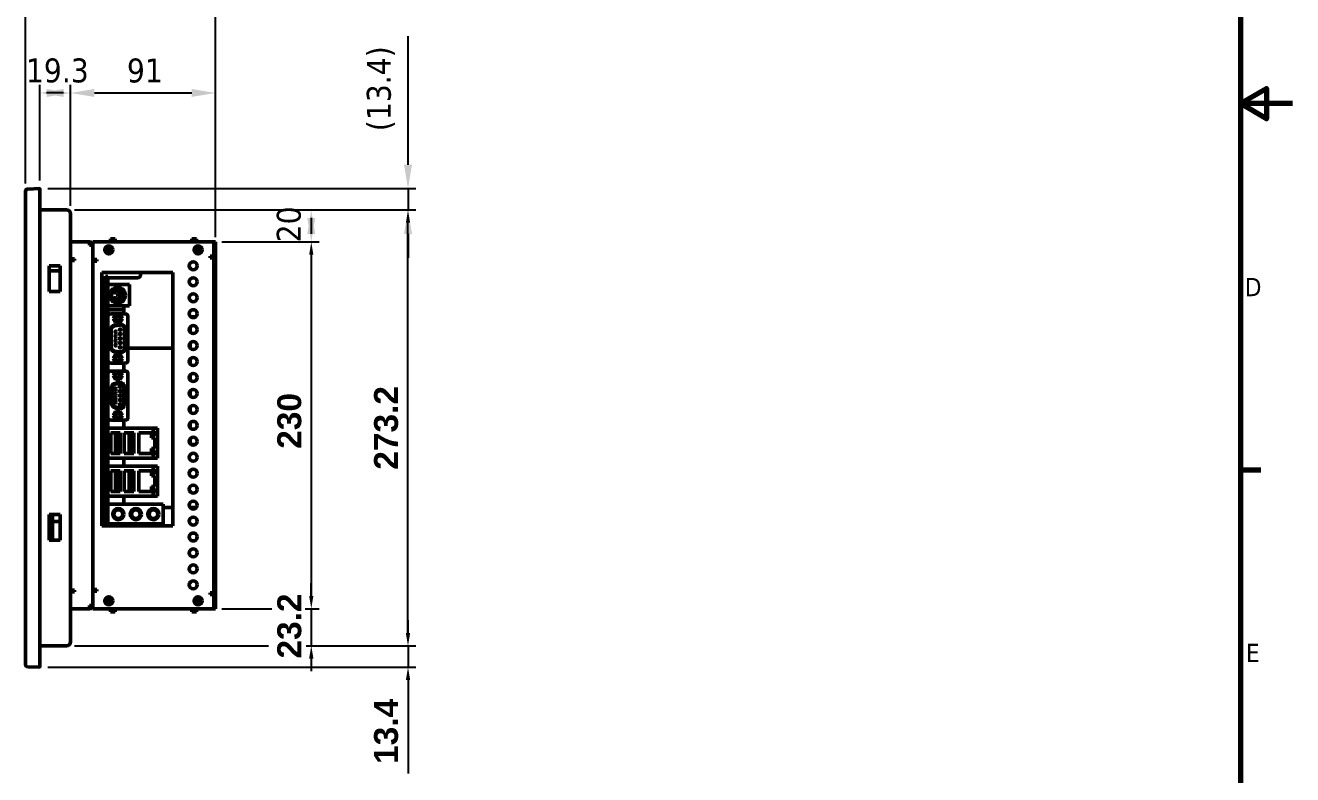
# Model space of a CAD drawing. Header units: millimetres. Extents: x -108 to 2831, y -357 to 1298.
# Drawn here: x 1045 to 1840, y 189 to 658 of the extents above; entities that cross this region are included whole.
import ezdxf

# ---------------------------------------------------------------- set-up
doc = ezdxf.new("R2010")
doc.units = ezdxf.units.MM
doc.header["$LTSCALE"] = 4
for name, color, linetype, lineweight in [('Symbols(TOWA_STANDARD_ANSI)', 7, 'Continuous', 25), ('경계(ISO)', 7, 'Continuous', 70), ('외형선(ISO)', 7, 'Continuous', 50), ('치수(ISO)', 7, 'Continuous', 25)]:
    doc.layers.add(name, color=color, linetype=linetype, lineweight=lineweight)
doc.styles.add('dim', font='arialbd.ttf', dxfattribs={"height": 15})
doc.styles.get("Standard").update_dxf_attribs({"font": ''})
doc.styles.add('주 텍스트 (ISO)', font='')
doc.styles.get('Standard').set_extended_font_data('Tahoma')
doc.styles.get('주 텍스트 (ISO)').set_extended_font_data('Tahoma')
doc.dimstyles.new('dim', dxfattribs={"dimtxt": 15, "dimasz": 15, "dimexe": 5, "dimexo": 5, "dimgap": 6, "dimtad": 1, "dimdec": 4, "dimdsep": 46, "dimtxsty": 'Standard', "dimcen": 0.09, "dimclrd": 1, "dimclre": 1, "dimclrt": 256, "dimadec": 4, "dimazin": 2, "dimtfac": 1, "dimtdec": 4, "dimtmove": 0, "dimatfit": 3, "dimfxl": 1, "dimtolj": 1, "dimtzin": 0, "dimarcsym": 0})

# ---------------------------------------------------------------- blocks, each defined once
blk = doc.blocks.new('*D37')
at = {"layer": 'Defpoints', "color": 0}
for p in [(1073.62, 616), (1054.32, 556.04), (1073.62, 540.24)]:
    blk.add_point(p, dxfattribs=at)
at = {"layer": '치수(ISO)', "color": 0, "lineweight": -2}
for p, q in [((1054.32, 561.04), (1054.32, 621)), ((1073.62, 545.24), (1073.62, 621)), ((1069.32, 616), (1058.62, 616))]:
    blk.add_line(p, q, dxfattribs=at)
at = {"layer": '치수(ISO)', "color": 0}
for points in [[(1069.32, 618.5), (1069.32, 613.5), (1054.32, 616)], [(1058.62, 613.5), (1058.62, 618.5), (1073.62, 616)]]:
    blk.add_solid(points, dxfattribs=at)
at = {"layer": '치수(ISO)', "insert": (1045.67, 637.63), "char_height": 15, "attachment_point": 1}
blk.add_mtext('\\A1;19.3', dxfattribs=at)
blk = doc.blocks.new('*D38')
at = {"layer": 'Defpoints', "color": 0}
for p in [(1164.62, 616), (1073.62, 540.24), (1164.62, 520.64)]:
    blk.add_point(p, dxfattribs=at)
at = {"layer": '치수(ISO)', "color": 0, "lineweight": -2}
for p, q in [((1073.62, 545.24), (1073.62, 621)), ((1164.62, 525.64), (1164.62, 621)), ((1088.62, 616), (1149.62, 616))]:
    blk.add_line(p, q, dxfattribs=at)
at = {"layer": '치수(ISO)', "color": 0}
for points in [[(1088.62, 618.5), (1088.62, 613.5), (1073.62, 616)], [(1149.62, 613.5), (1149.62, 618.5), (1164.62, 616)]]:
    blk.add_solid(points, dxfattribs=at)
at = {"layer": '치수(ISO)', "insert": (1109.03, 637.6), "char_height": 15, "attachment_point": 1}
blk.add_mtext('\\A1;91', dxfattribs=at)
blk = doc.blocks.new('*D39')
at = {"layer": 'Defpoints', "color": 0}
for p in [(1164.62, 675.84), (1045.32, 554.28), (1164.62, 520.64)]:
    blk.add_point(p, dxfattribs=at)
at = {"layer": '치수(ISO)', "color": 0, "lineweight": -2}
for p, q in [((1045.32, 559.28), (1045.32, 680.84)), ((1060.32, 675.84), (1149.62, 675.84)), ((1164.62, 525.64), (1164.62, 680.84))]:
    blk.add_line(p, q, dxfattribs=at)
at = {"layer": '치수(ISO)', "color": 0}
for points in [[(1060.32, 678.34), (1060.32, 673.34), (1045.32, 675.84)], [(1149.62, 673.34), (1149.62, 678.34), (1164.62, 675.84)]]:
    blk.add_solid(points, dxfattribs=at)
at = {"layer": '치수(ISO)', "insert": (1082.08, 697.46), "char_height": 15, "attachment_point": 1}
blk.add_mtext('\\A1;119.3', dxfattribs=at)
blk = doc.blocks.new('*D40')
at = {"layer": 'Defpoints', "color": 0}
for p in [(1071.22, 542.64), (1224.62, 542.64), (1163.62, 522.64)]:
    blk.add_point(p, dxfattribs=at)
at = {"layer": '치수(ISO)', "color": 0, "lineweight": -2}
for p, q in [((1076.22, 542.64), (1229.62, 542.64)), ((1224.62, 537.64), (1224.62, 527.64)), ((1168.62, 522.64), (1229.62, 522.64))]:
    blk.add_line(p, q, dxfattribs=at)
at = {"layer": '치수(ISO)', "color": 0}
for points in [[(1227.12, 527.64), (1222.12, 527.64), (1224.62, 542.64)], [(1222.12, 537.64), (1227.12, 537.64), (1224.62, 522.64)]]:
    blk.add_solid(points, dxfattribs=at)
at = {"layer": '치수(ISO)', "insert": (1202.99, 522.35), "char_height": 15, "attachment_point": 1, "rotation": 90}
blk.add_mtext('\\A1;20', dxfattribs=at)
blk = doc.blocks.new('*D41')
at = {"layer": 'Defpoints', "color": 0}
for p in [(1054.32, 556.04), (1071.22, 542.64), (1285.28, 542.64)]:
    blk.add_point(p, dxfattribs=at)
at = {"layer": '치수(ISO)', "color": 0, "lineweight": -2}
for p, q in [((1285.28, 571.04), (1285.28, 651.69)), ((1059.32, 556.04), (1290.28, 556.04)), ((1285.28, 556.04), (1285.28, 542.64)), ((1076.22, 542.64), (1290.28, 542.64)), ((1285.28, 527.64), (1285.28, 512.64))]:
    blk.add_line(p, q, dxfattribs=at)
at = {"layer": '치수(ISO)', "color": 0}
for points in [[(1282.78, 571.04), (1287.78, 571.04), (1285.28, 556.04)], [(1287.78, 527.64), (1282.78, 527.64), (1285.28, 542.64)]]:
    blk.add_solid(points, dxfattribs=at)
at = {"layer": '치수(ISO)', "insert": (1259.46, 592.04), "char_height": 15, "attachment_point": 1, "rotation": 90}
blk.add_mtext('\\A1;(13.4)', dxfattribs=at)
blk = doc.blocks.new('경계 Default Border')
at = {"layer": '경계(ISO)'}
blk.add_line((584, 140), (587.9, 140), dxfattribs=at)
at = {"layer": '경계(ISO)', "flags": 128}
for points in [[(10, 10), (10, 410), (584, 410), (584, 10), (10, 10)], [(594, 210), (584, 210), (589, 212.89), (589, 207.11), (584, 210)]]:
    blk.add_lwpolyline(points, dxfattribs=at)
at = {"layer": '경계(ISO)', "char_height": 3.5, "attachment_point": 7, "style": '주 텍스트 (ISO)'}
for s, insert in [('D', (584.86, 173.19)), ('E', (585.08, 103.25))]:
    blk.add_mtext(s, dxfattribs=dict(at, insert=insert))

msp = doc.modelspace()

# ---------------------------------------------------------------- linework, layer by layer
at = {"layer": 'Symbols(TOWA_STANDARD_ANSI)', "color": 0}
for p, q in [((1076.21545, 542.64051), (1290.26409, 542.64051)), ((1285.26409, 277.44051), (1285.26409, 534.64051)), ((1076.21545, 269.44051), (1195.1256, 269.44051)), ((1221.51484, 269.44051), (1290.26409, 269.44051))]:
    msp.add_line(p, q, dxfattribs=at)
for points in [[(1283.93076, 534.64051), (1286.59743, 534.64051), (1285.26409, 542.64051)], [(1283.93076, 277.44051), (1286.59743, 277.44051), (1285.26409, 269.44051)]]:
    msp.add_solid(points, dxfattribs=at)
at = {"layer": '외형선(ISO)', "color": 0}
for p, q in [((1045.31545, 257.80333), (1045.31545, 554.27769)), ((1046.7631, 555.77678), (1054.31545, 556.04051)), ((1054.31545, 257.5396), (1054.31545, 554.54143)), ((1071.21545, 542.64051), (1054.31545, 542.64051)), ((1073.61545, 271.84051), (1073.61545, 540.24051)), ((1098.61545, 524.64051), (1101.61545, 524.64051)), ((1098.61545, 522.64051), (1098.61545, 524.64051)), ((1101.61545, 522.64051), (1101.61545, 524.64051)), ((1149.61545, 524.64051), (1152.61545, 524.64051)), ((1149.61545, 522.64051), (1149.61545, 524.64051)), ((1152.61545, 522.64051), (1152.61545, 524.64051)), ((1073.61545, 522.64051), (1085.61545, 522.64051)), ((1085.61545, 520.64051), (1085.61545, 522.64051)), ((1087.61545, 520.64051), (1085.61545, 520.64051)), ((1087.61545, 522.64051), (1163.61545, 522.64051)), ((1087.61545, 520.64051), (1087.61545, 522.64051)), ((1087.61545, 520.64051), (1087.61545, 294.64051)), ((1096.38595, 517.64051), (1098.84495, 517.64051)), ((1152.38595, 517.64051), (1154.84495, 517.64051)), ((1163.61545, 522.64051), (1163.61545, 513.64051)), ((1164.61545, 522.64051), (1163.61545, 522.64051)), ((1163.61545, 520.64051), (1163.61545, 294.64051)), ((1164.61545, 522.64051), (1164.61545, 520.64051)), ((1164.61545, 294.64051), (1164.61545, 520.64051)), ((1073.61545, 511.93341), (1076.11545, 511.93341)), ((1073.61545, 510.93341), (1075.61545, 510.93341)), ((1076.11545, 510.93341), (1075.61545, 510.93341)), ((1076.11545, 511.93341), (1076.11545, 510.93341)), ((1087.61545, 511.64051), (1090.11545, 511.64051)), ((1089.61545, 510.64051), (1087.61545, 510.64051)), ((1090.11545, 510.64051), (1089.61545, 510.64051)), ((1090.11545, 511.64051), (1090.11545, 510.64051)), ((1161.11545, 512.64051), (1161.11545, 513.64051)), ((1161.11545, 513.64051), (1163.61545, 513.64051)), ((1161.61545, 512.64051), (1161.11545, 512.64051)), ((1161.61545, 513.64051), (1161.61545, 512.64051)), ((1163.3475, 512.64051), (1161.61545, 512.64051)), ((1162.61545, 512.64051), (1162.61545, 513.64051)), ((1163.61545, 512.64051), (1163.3475, 512.64051)), ((1060.21545, 507.64051), (1067.21545, 507.64051)), ((1060.21545, 491.64051), (1060.21545, 507.64051)), ((1067.21545, 504.44051), (1060.21545, 504.44051)), ((1067.21545, 507.64051), (1067.21545, 491.64051)), ((1093.30545, 503.43051), (1137.75545, 503.43051)), ((1093.30545, 344.68051), (1093.30545, 503.43051)), ((1095.61545, 500.99051), (1097.11545, 500.99051)), ((1095.61545, 500.99051), (1095.61545, 344.68051)), ((1097.11545, 344.68051), (1097.11545, 500.99051)), ((1117.61545, 503.43051), (1117.61545, 502.14051)), ((1137.75545, 503.43051), (1137.75545, 344.68051)), ((1095.61545, 500.14051), (1093.30545, 500.14051)), ((1093.30545, 497.39051), (1095.61545, 497.39051)), ((1115.61545, 500.14051), (1097.11545, 500.14051)), ((1097.11545, 495.99051), (1110.61545, 495.99051)), ((1101.61545, 491.59051), (1101.61545, 492.7472)), ((1110.61545, 495.99051), (1110.61545, 482.49051)), ((1067.21545, 491.64051), (1060.21545, 491.64051)), ((1093.30545, 491.89051), (1095.61545, 491.89051)), ((1100.14136, 491.59051), (1101.61545, 491.59051)), ((1101.61545, 486.79051), (1100.14136, 486.79051)), ((1101.61545, 485.63383), (1101.61545, 486.79051)), ((1103.21545, 489.99051), (1105.61545, 489.99051)), ((1103.21545, 488.39051), (1103.21545, 489.99051)), ((1105.61545, 488.39051), (1103.21545, 488.39051)), ((1105.61545, 489.99051), (1105.61545, 488.39051)), ((1106.31545, 489.99051), (1106.31545, 488.39051)), ((1107.03251, 489.99051), (1106.31545, 489.99051)), ((1106.31545, 488.39051), (1107.03251, 488.39051)), ((1110.61545, 482.49051), (1097.11545, 482.49051)), ((1097.11545, 480.04889), (1107.11545, 480.04889)), ((1108.11545, 477.49551), (1098.61545, 477.49551)), ((1101.92207, 477.09051), (1100.47869, 474.59051)), ((1104.80882, 477.09051), (1101.92207, 477.09051)), ((1106.2522, 474.59051), (1104.80882, 477.09051)), ((1107.11545, 480.04889), (1107.11545, 482.49051)), ((1107.11545, 477.49551), (1107.11545, 480.04889)), ((1097.11545, 476.09051), (1097.11846, 476.09051)), ((1097.11545, 475.99551), (1097.11545, 448.18551)), ((1100.47869, 474.59051), (1101.92207, 472.09051)), ((1101.27714, 470.4568), (1104.37714, 471.00342)), ((1104.46396, 470.51101), (1101.36396, 469.9644)), ((1101.92207, 472.09051), (1104.80882, 472.09051)), ((1104.80882, 472.09051), (1106.2522, 474.59051)), ((1109.61545, 448.18551), (1109.61545, 475.99551)), ((1148.61545, 469.14051), (1148.61545, 466.14051)), ((1152.11545, 475.64051), (1149.11545, 475.64051)), ((1098.71545, 456.77713), (1098.71545, 467.4039)), ((1099.21545, 467.4039), (1099.21545, 456.77713)), ((1107.51545, 456.23051), (1107.51545, 467.95051)), ((1108.01545, 467.95051), (1108.01545, 456.23051)), ((1093.30545, 456.04051), (1095.61545, 456.04051)), ((1104.37714, 453.17761), (1101.27714, 453.72422)), ((1101.36396, 454.21663), (1104.46396, 453.67001)), ((1109.61545, 456.04051), (1137.75545, 456.04051)), ((1148.61545, 459.14051), (1148.61545, 456.14051)), ((1097.11545, 448.09051), (1097.11846, 448.09051)), ((1097.11545, 447.87345), (1097.14826, 447.87345)), ((1098.61545, 446.68551), (1108.11545, 446.68551)), ((1101.92207, 452.09051), (1100.47869, 449.59051)), ((1100.47869, 449.59051), (1101.92207, 447.09051)), ((1104.80882, 452.09051), (1101.92207, 452.09051)), ((1101.92207, 447.09051), (1104.80882, 447.09051)), ((1106.2522, 449.59051), (1104.80882, 452.09051)), ((1104.80882, 447.09051), (1106.2522, 449.59051)), ((1107.11545, 441.69551), (1107.11545, 446.68551)), ((1148.61545, 449.14051), (1148.61545, 446.14051)), ((1097.11545, 440.29051), (1097.11846, 440.29051)), ((1097.11545, 440.19551), (1097.11545, 412.38551)), ((1108.11545, 441.69551), (1098.61545, 441.69551)), ((1101.92207, 441.29051), (1100.47869, 438.79051)), ((1100.47869, 438.79051), (1101.92207, 436.29051)), ((1104.80882, 441.29051), (1101.92207, 441.29051)), ((1106.2522, 438.79051), (1104.80882, 441.29051)), ((1104.80882, 436.29051), (1106.2522, 438.79051)), ((1109.61545, 412.38551), (1109.61545, 440.19551)), ((1148.61545, 439.14051), (1148.61545, 436.14051)), ((1099.41545, 421.13686), (1099.41545, 431.44416)), ((1099.91545, 431.44416), (1099.91545, 421.13686)), ((1101.48133, 433.90618), (1104.38133, 434.41753)), ((1104.46815, 433.92513), (1101.56815, 433.41378)), ((1101.92207, 436.29051), (1104.80882, 436.29051)), ((1106.81545, 420.62551), (1106.81545, 431.95551)), ((1107.31545, 431.95551), (1107.31545, 420.62551)), ((1148.61545, 429.14051), (1148.61545, 426.14051)), ((1101.92207, 416.29051), (1100.47869, 413.79051)), ((1100.47869, 413.79051), (1101.92207, 411.29051)), ((1104.38133, 418.16349), (1101.48133, 418.67484)), ((1101.56815, 419.16724), (1104.46815, 418.6559)), ((1104.80882, 416.29051), (1101.92207, 416.29051)), ((1106.2522, 413.79051), (1104.80882, 416.29051)), ((1104.80882, 411.29051), (1106.2522, 413.79051)), ((1148.61545, 419.14051), (1148.61545, 416.14051)), ((1097.11545, 412.29051), (1097.11846, 412.29051)), ((1097.11545, 387.04051), (1097.11545, 405.89051)), ((1097.11545, 405.89051), (1128.11545, 405.89051)), ((1098.61545, 410.88551), (1108.11545, 410.88551)), ((1101.92207, 411.29051), (1104.80882, 411.29051)), ((1107.11545, 405.89051), (1107.11545, 410.88551)), ((1128.11545, 405.89051), (1128.11545, 387.04051)), ((1148.61545, 409.14051), (1148.61545, 406.14051)), ((1098.86545, 402.96551), (1104.86545, 402.96551)), ((1098.86545, 389.96551), (1098.86545, 402.96551)), ((1101.86545, 389.96551), (1101.86545, 402.96551)), ((1103.36545, 402.96551), (1103.36545, 389.96551)), ((1104.86545, 402.96551), (1104.86545, 389.96551)), ((1107.36545, 402.96551), (1113.36545, 402.96551)), ((1107.36545, 389.96551), (1107.36545, 402.96551)), ((1110.36545, 389.96551), (1110.36545, 402.96551)), ((1111.86545, 402.96551), (1111.86545, 389.96551)), ((1113.36545, 402.96551), (1113.36545, 389.96551)), ((1116.51545, 402.96551), (1124.51545, 402.96551)), ((1116.51545, 389.96551), (1116.51545, 402.96551)), ((1124.51545, 400.96551), (1124.51545, 403.96551)), ((1124.51545, 403.96551), (1126.51545, 403.96551)), ((1124.51545, 400.96551), (1124.51545, 399.84051)), ((1126.51545, 400.96551), (1124.51545, 400.96551)), ((1124.51545, 399.84051), (1126.51545, 399.84051)), ((1126.51545, 403.96551), (1126.51545, 400.96551)), ((1126.51545, 399.84051), (1126.51545, 393.09051)), ((1148.61545, 396.14051), (1148.61545, 399.14051)), ((1104.86545, 389.96551), (1098.86545, 389.96551)), ((1113.36545, 389.96551), (1107.36545, 389.96551)), ((1124.51545, 389.96551), (1116.51545, 389.96551)), ((1126.51545, 393.09051), (1124.51545, 393.09051)), ((1124.51545, 393.09051), (1124.51545, 391.96551)), ((1124.51545, 388.96551), (1124.51545, 391.96551)), ((1124.51545, 391.96551), (1126.51545, 391.96551)), ((1126.51545, 391.96551), (1126.51545, 388.96551)), ((1149.11545, 395.64051), (1152.11545, 395.64051)), ((1128.11545, 387.04051), (1097.11545, 387.04051)), ((1097.11545, 363.19051), (1097.11545, 382.04051)), ((1097.11545, 382.04051), (1128.11545, 382.04051)), ((1107.11545, 382.04051), (1107.11545, 387.04051)), ((1126.51545, 388.96551), (1124.51545, 388.96551)), ((1128.11545, 382.04051), (1128.11545, 363.19051)), ((1098.86545, 379.11551), (1104.86545, 379.11551)), ((1098.86545, 366.11551), (1098.86545, 379.11551)), ((1101.86545, 366.11551), (1101.86545, 379.11551)), ((1103.36545, 379.11551), (1103.36545, 366.11551)), ((1104.86545, 379.11551), (1104.86545, 366.11551)), ((1107.36545, 379.11551), (1113.36545, 379.11551)), ((1107.36545, 366.11551), (1107.36545, 379.11551)), ((1110.36545, 366.11551), (1110.36545, 379.11551)), ((1111.86545, 379.11551), (1111.86545, 366.11551)), ((1113.36545, 379.11551), (1113.36545, 366.11551)), ((1116.51545, 379.11551), (1124.51545, 379.11551)), ((1116.51545, 366.11551), (1116.51545, 379.11551)), ((1124.51545, 377.11551), (1124.51545, 380.11551)), ((1124.51545, 380.11551), (1126.51545, 380.11551)), ((1124.51545, 377.11551), (1124.51545, 375.99051)), ((1126.51545, 377.11551), (1124.51545, 377.11551)), ((1124.51545, 375.99051), (1126.51545, 375.99051)), ((1126.51545, 380.11551), (1126.51545, 377.11551)), ((1126.51545, 375.99051), (1126.51545, 369.24051)), ((1104.86545, 366.11551), (1098.86545, 366.11551)), ((1113.36545, 366.11551), (1107.36545, 366.11551)), ((1124.51545, 366.11551), (1116.51545, 366.11551)), ((1126.51545, 369.24051), (1124.51545, 369.24051)), ((1124.51545, 369.24051), (1124.51545, 368.11551)), ((1124.51545, 365.11551), (1124.51545, 368.11551)), ((1124.51545, 368.11551), (1126.51545, 368.11551)), ((1126.51545, 368.11551), (1126.51545, 365.11551)), ((1128.11545, 363.19051), (1097.11545, 363.19051)), ((1097.11545, 345.79051), (1097.11545, 358.19051)), ((1097.11545, 358.19051), (1131.81545, 358.19051)), ((1107.11545, 358.19051), (1107.11545, 363.19051)), ((1126.51545, 365.11551), (1124.51545, 365.11551)), ((1131.81545, 358.19051), (1131.81545, 345.79051)), ((1060.21545, 351.64051), (1067.21545, 351.64051)), ((1060.21545, 335.64051), (1060.21545, 351.64051)), ((1061.41545, 351.64051), (1061.41545, 335.64051)), ((1062.41545, 335.64051), (1062.41545, 351.64051)), ((1067.21545, 351.64051), (1067.21545, 335.64051)), ((1095.61545, 356.08051), (1093.30545, 356.08051)), ((1137.75545, 356.08051), (1131.81545, 356.08051)), ((1152.56901, 356.08051), (1148.66188, 356.08051)), ((1060.21545, 347.44051), (1061.41545, 347.44051)), ((1062.41545, 347.44051), (1067.21545, 347.44051)), ((1137.75545, 344.68051), (1093.30545, 344.68051)), ((1131.81545, 345.79051), (1097.11545, 345.79051)), ((1107.11545, 344.68051), (1107.11545, 345.79051)), ((1067.21545, 335.64051), (1060.21545, 335.64051)), ((1073.61545, 304.34762), (1075.61545, 304.34762)), ((1076.11545, 303.34762), (1073.61545, 303.34762)), ((1075.61545, 304.34762), (1076.11545, 304.34762)), ((1076.11545, 304.34762), (1076.11545, 303.34762)), ((1087.61545, 304.64051), (1089.61545, 304.64051)), ((1090.11545, 303.64051), (1087.61545, 303.64051)), ((1089.61545, 304.64051), (1090.11545, 304.64051)), ((1090.11545, 304.64051), (1090.11545, 303.64051)), ((1161.11545, 301.64051), (1161.11545, 302.64051)), ((1161.11545, 302.64051), (1161.61545, 302.64051)), ((1161.61545, 302.64051), (1163.3475, 302.64051)), ((1161.61545, 302.64051), (1161.61545, 301.64051)), ((1162.61545, 301.64051), (1162.61545, 302.64051)), ((1163.3475, 302.64051), (1163.61545, 302.64051)), ((1085.61545, 294.64051), (1087.61545, 294.64051)), ((1085.61545, 292.64051), (1085.61545, 294.64051)), ((1087.61545, 292.64051), (1087.61545, 294.64051)), ((1098.84495, 297.64051), (1096.38595, 297.64051)), ((1154.84495, 297.64051), (1152.38595, 297.64051)), ((1163.61545, 301.64051), (1161.11545, 301.64051)), ((1163.61545, 301.64051), (1163.61545, 292.64051)), ((1164.61545, 294.64051), (1164.61545, 292.64051)), ((1085.61545, 292.64051), (1073.61545, 292.64051)), ((1163.61545, 292.64051), (1087.61545, 292.64051)), ((1098.61545, 292.64051), (1098.61545, 290.64051)), ((1101.61545, 290.64051), (1098.61545, 290.64051)), ((1101.61545, 292.64051), (1101.61545, 290.64051)), ((1149.61545, 292.64051), (1149.61545, 290.64051)), ((1152.61545, 290.64051), (1149.61545, 290.64051)), ((1152.61545, 292.64051), (1152.61545, 290.64051)), ((1163.61545, 292.64051), (1164.61545, 292.64051)), ((1054.31545, 269.44051), (1071.21545, 269.44051)), ((1054.31545, 256.04051), (1046.7631, 256.30425))]:
    msp.add_line(p, q, dxfattribs=at)
for centre, radius in [((1097.61545, 517.64051), 2.5), ((1097.61545, 517.64051), 1.75), ((1097.61545, 517.64051), 1.2295), ((1153.61545, 517.64051), 2.5), ((1153.61545, 517.64051), 1.75), ((1153.61545, 517.64051), 1.2295), ((1150.61545, 507.64051), 2.5), ((1103.21545, 489.19051), 4.9), ((1103.21545, 489.19051), 4.64), ((1150.61545, 497.64051), 2.5), ((1101.48303, 490.92292), 0.3), ((1101.48303, 487.4581), 0.3), ((1103.21545, 491.64051), 0.3), ((1103.21545, 486.74051), 0.3), ((1104.94786, 490.92292), 0.3), ((1104.94786, 487.4581), 0.3), ((1150.61545, 487.64051), 2.5), ((1150.61545, 477.64051), 2.5), ((1103.36545, 474.59051), 1.4225), ((1150.61545, 467.64051), 2.5), ((1101.94545, 466.24551), 0.5), ((1101.94545, 463.47551), 0.5), ((1101.94545, 460.70551), 0.5), ((1104.78545, 467.63051), 0.5), ((1104.78545, 464.86051), 0.5), ((1104.78545, 462.09051), 0.5), ((1101.94545, 457.93551), 0.5), ((1104.78545, 459.32051), 0.5), ((1104.78545, 456.55051), 0.5), ((1150.61545, 457.64051), 2.5), ((1103.36545, 449.59051), 1.4225), ((1150.61545, 447.64051), 2.5), ((1103.36545, 438.79051), 1.4225), ((1150.61545, 437.64051), 2.5), ((1101.94545, 430.44551), 0.5), ((1104.78545, 431.83051), 0.5), ((1104.78545, 429.06051), 0.5), ((1150.61545, 427.64051), 2.5), ((1101.94545, 427.67551), 0.5), ((1101.94545, 424.90551), 0.5), ((1101.94545, 422.13551), 0.5), ((1104.78545, 426.29051), 0.5), ((1104.78545, 423.52051), 0.5), ((1104.78545, 420.75051), 0.5), ((1103.36545, 413.79051), 1.4225), ((1150.61545, 417.64051), 2.5), ((1150.61545, 407.64051), 2.5), ((1150.61545, 397.64051), 2.5), ((1150.61545, 387.64051), 2.5), ((1150.61545, 377.64051), 2.5), ((1150.61545, 367.64051), 2.5), ((1150.61545, 357.64051), 2.5), ((1103.61545, 351.99051), 3.5), ((1103.61545, 351.99051), 2.74705), ((1114.61545, 351.99051), 3.5), ((1114.61545, 351.99051), 2.74705), ((1125.61545, 351.99051), 3.5), ((1125.61545, 351.99051), 2.74705), ((1150.61545, 347.64051), 2.5), ((1150.61545, 337.64051), 2.5), ((1150.61545, 327.64051), 2.5), ((1150.61545, 317.64051), 2.5), ((1150.61545, 307.64051), 2.5), ((1097.61545, 297.64051), 2.5), ((1097.61545, 297.64051), 1.75), ((1097.61545, 297.64051), 1.2295), ((1153.61545, 297.64051), 2.5), ((1153.61545, 297.64051), 1.75), ((1153.61545, 297.64051), 1.2295)]:
    msp.add_circle(centre, radius, dxfattribs=at)
for centre, radius, start, end in [((1046.81545, 554.27769), 1.5, 92, 180), ((1071.21545, 540.24051), 2.4, 0, 90), ((1085.61545, 520.64051), 2, 0, 90), ((1085.61545, 520.64051), 1, 0, 90), ((1115.61545, 502.14051), 2, 270, 0), ((1103.21545, 489.19051), 3.9, 11.83700416, 114.22094311), ((1103.21545, 489.19051), 3.9, 142.02012756, 217.97987244), ((1103.21545, 489.19051), 3.9, 245.77905689, 348.16299584), ((1098.61545, 475.99551), 1.5, 90, 180), ((1108.11545, 475.99551), 1.5, 0, 90), ((1101.81545, 467.4039), 3.1, 100, 180), ((1101.81545, 467.4039), 2.6, 100, 180), ((1104.91545, 467.95051), 3.1, 0, 100), ((1104.91545, 467.95051), 2.6, 0, 100), ((1101.81545, 456.77713), 3.1, 180, 260), ((1101.81545, 456.77713), 2.6, 180, 260), ((1104.91545, 456.23051), 3.1, 260, 0), ((1104.91545, 456.23051), 2.6, 260, 0), ((1098.61545, 448.18551), 1.5, 180, 270), ((1108.11545, 448.18551), 1.5, 270, 0), ((1098.61545, 440.19551), 1.5, 90, 180), ((1108.11545, 440.19551), 1.5, 0, 90), ((1101.91545, 431.44416), 2.5, 100, 180), ((1101.91545, 431.44416), 2, 100, 180), ((1102.01545, 431.37943), 2.1, 115.0602259, 180), ((1104.81545, 431.95551), 2.5, 0, 100), ((1104.81545, 431.95551), 2, 0, 100), ((1104.71545, 431.85551), 2.1, 0, 88.61903972), ((1102.01545, 421.20159), 2.1, 180, 244.9397741), ((1101.91545, 421.13686), 2.5, 180, 260), ((1101.91545, 421.13686), 2, 180, 260), ((1104.81545, 420.62551), 2.5, 260, 0), ((1104.81545, 420.62551), 2, 260, 0), ((1104.71545, 420.72551), 2.1, 271.38096028, 0), ((1098.61545, 412.38551), 1.5, 180, 270), ((1108.11545, 412.38551), 1.5, 270, 0), ((1085.61545, 294.64051), 2, 270, 0), ((1085.61545, 294.64051), 1, 270, 0), ((1071.21545, 271.84051), 2.4, 270, 0), ((1046.81545, 257.80333), 1.5, 180, 268)]:
    msp.add_arc(centre, radius, start, end, dxfattribs=at)
for points in [[(1054.31545, 556.04051), (1054.31545, 556.04051), (1054.31545, 555.41979), (1054.31545, 554.54143)], [(1054.31545, 257.5396), (1054.31545, 256.66123), (1054.31545, 256.04051), (1054.31545, 256.04051)]]:
    msp.add_rational_spline(points, [1, 0.805024846194, 0.805024846194, 1], degree=3, dxfattribs=at)
at = {"layer": '치수(ISO)', "color": 0}
for p, q in [((1168.61545, 522.64051), (1229.61545, 522.64051)), ((1224.61545, 514.64051), (1224.61545, 300.64051)), ((1224.61545, 300.64051), (1224.61545, 308.64051)), ((1168.61545, 292.64051), (1199.9776, 292.64051)), ((1220.83758, 292.64051), (1229.61545, 292.64051)), ((1220.83758, 292.64051), (1229.61545, 292.64051)), ((1224.61545, 292.64051), (1224.61545, 269.44051)), ((1285.28211, 277.44051), (1285.28211, 285.44051)), ((1076.21545, 269.44051), (1197.78437, 269.44727)), ((1076.21545, 269.44051), (1197.78437, 269.44727)), ((1221.51484, 269.44051), (1290.28211, 269.44051)), ((1285.28211, 269.44051), (1285.28211, 256.04051)), ((1059.31545, 256.04051), (1290.28211, 256.04051)), ((1224.61545, 261.44051), (1224.61545, 253.44051)), ((1285.28211, 248.04051), (1285.28211, 189.39454))]:
    msp.add_line(p, q, dxfattribs=at)
for points in [[(1223.28211, 514.64051), (1225.94878, 514.64051), (1224.61545, 522.64051)], [(1223.28211, 300.64051), (1225.94878, 300.64051), (1224.61545, 292.64051)], [(1223.28211, 300.64051), (1225.94878, 300.64051), (1224.61545, 292.64051)], [(1283.94878, 277.44051), (1286.61545, 277.44051), (1285.28211, 269.44051)], [(1223.28211, 261.44051), (1225.94878, 261.44051), (1224.61545, 269.44051)], [(1283.94878, 248.04051), (1286.61545, 248.04051), (1285.28211, 256.04051)]]:
    msp.add_solid(points, dxfattribs=at)

# ---------------------------------------------------------------- block references
at = {"xscale": 3.279522411000001, "yscale": 3.279522411000001, "zscale": 3.279522411000001}
msp.add_blockref('경계 Default Border', (-108.0065, -79.40255), dxfattribs=at)

# ---------------------------------------------------------------- texts
at = {"layer": 'Symbols(TOWA_STANDARD_ANSI)', "color": 0, "insert": (1271.6055, 406.04051), "char_height": 15, "attachment_point": 5, "rotation": 90, "style": 'dim'}
msp.add_mtext('\\A1;273.2', dxfattribs=at)
at = {"layer": '치수(ISO)', "color": 0, "char_height": 15, "attachment_point": 1, "rotation": 90, "style": 'dim'}
for s, insert in [('\\A1;230', (1203.29826, 392.9369)), ('\\A1;23.2', (1203.29826, 261.43615)), ('\\A1;13.4', (1263.96492, 195.39454))]:
    msp.add_mtext(s, dxfattribs=dict(at, insert=insert))

# ---------------------------------------------------------------- dimensions: what is measured, and where the dimension line sits
at = {"layer": '치수(ISO)', "color": 0}
for base, p1, p2, picture, middle in [((1164.61545, 675.83554), (1045.31545, 554.27769), (1164.61545, 520.64051), '*D39', (1106.00133, 675.83554)), ((1073.61545, 616.00396), (1054.31545, 556.04051), (1073.61545, 540.24051), '*D37', (1063.96545, 616.00396)), ((1164.61545, 616.00396), (1073.61545, 540.24051), (1164.61545, 520.64051), '*D38', (1119.11545, 616.00396))]:
    dim = msp.add_linear_dim(base=base, p1=p1, p2=p2, dimstyle='dim', override={"dimclrd": 0, "dimclre": 0}, dxfattribs=at)
    dim.commit()
    dim.dimension.update_dxf_attribs({"geometry": picture, "text_midpoint": middle, "dimtype": 160})
dim = msp.add_linear_dim(base=(1285.28211, 542.64051), p1=(1054.31545, 556.04051), p2=(1071.21545, 542.64051), angle=90, text='(<>)', dimstyle='dim', override={"dimclrd": 0, "dimclre": 0}, dxfattribs=at)
dim.commit()
dim.dimension.update_dxf_attribs({"geometry": '*D41', "text_midpoint": (1285.28211, 618.86724), "dimtype": 160})
dim = msp.add_linear_dim(base=(1224.61545, 542.64051), p1=(1163.61545, 522.64051), p2=(1071.21545, 542.64051), angle=90, dimstyle='dim', override={"dimclrd": 0, "dimclre": 0}, dxfattribs=at)
dim.commit()
dim.dimension.update_dxf_attribs({"geometry": '*D40', "text_midpoint": (1224.61545, 532.64051), "dimtype": 160})

doc.saveas('drawing.dxf')
